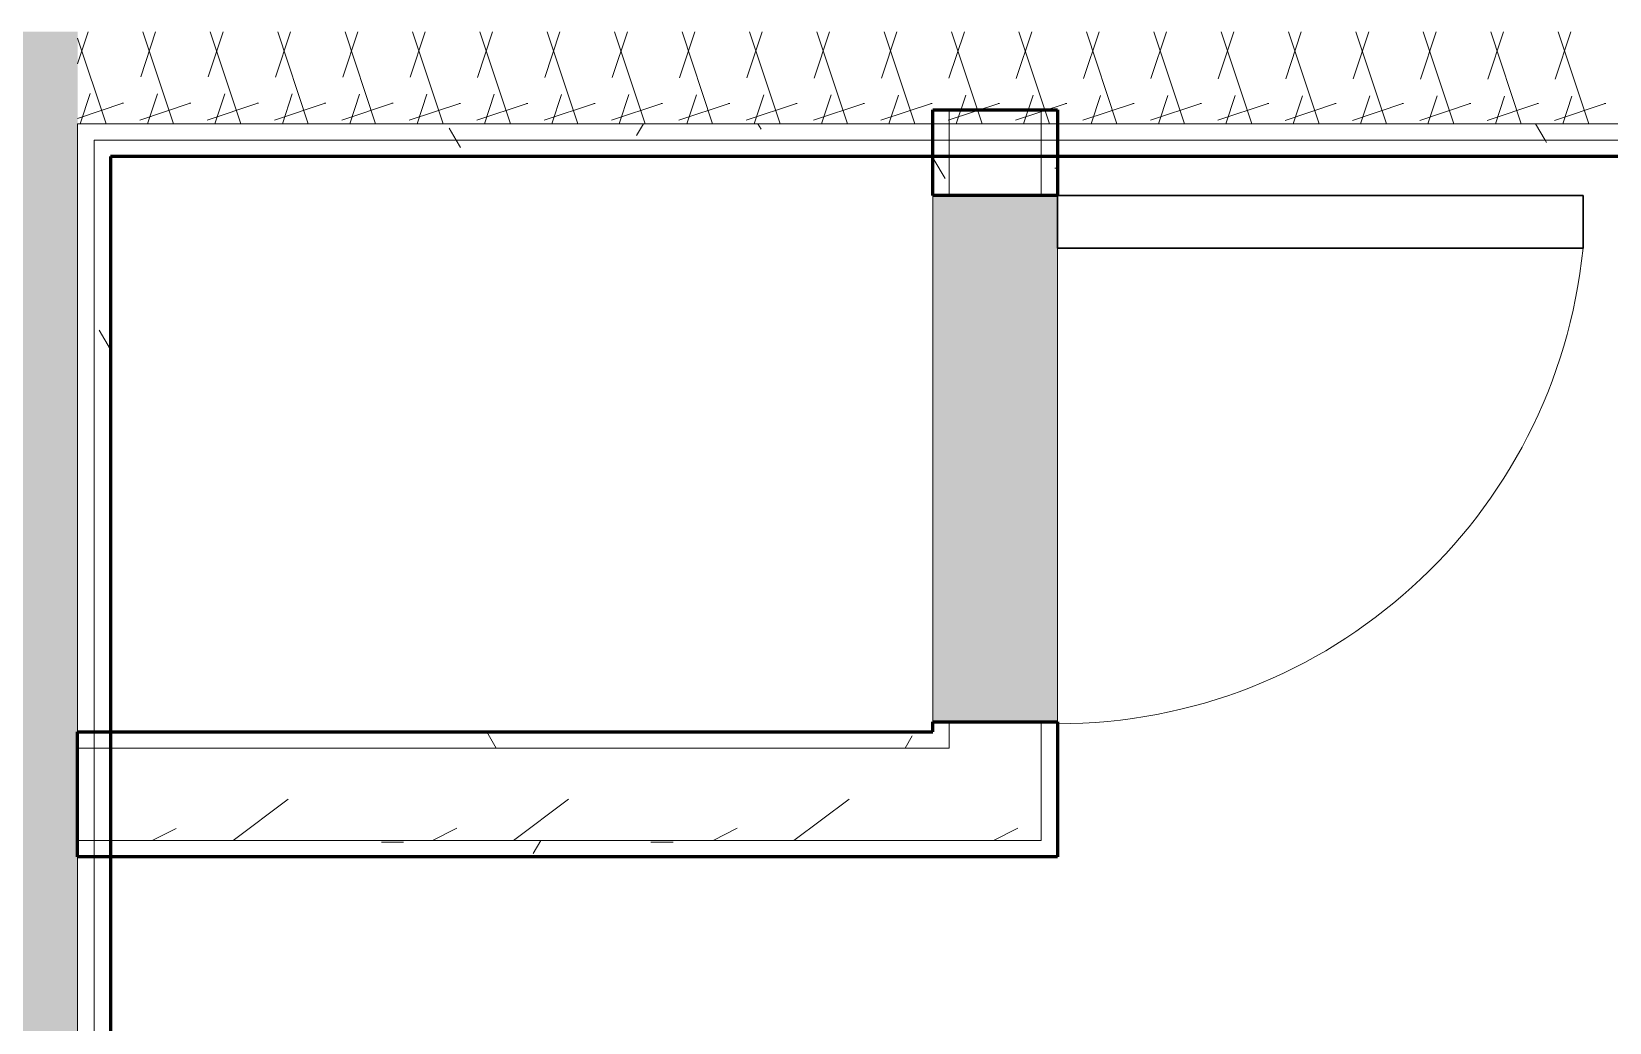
# Model space of a CAD drawing. Header units: inches. Extents: x -4061 to -1937, y 10959 to 12323.
# Drawn here: x -2916.3 to -2856.4, y 11610.4 to 11648.1 of the extents above; entities that cross this region are included whole.
import ezdxf

# ---------------------------------------------------------------- set-up
doc = ezdxf.new("R2010")
doc.units = ezdxf.units.IN
doc.header["$MEASUREMENT"] = 0
for name, color, linetype, lineweight in [('0-1', 7, 'Continuous', 5), ('0-2', 10, 'Continuous', 18), ('A-DOOR-1', 7, 'Continuous', 9), ('A-DOOR-2', 50, 'Continuous', 30), ('A-WALL', 113, 'Continuous', 18), ('A-WALL-1', 8, 'Continuous', 5), ('A-WALL-2', 250, 'Continuous', 60), ('A-WALL-3', 10, 'Continuous', 18), ('A-WALL-PATT-1', 7, 'Continuous', 9), ('A-WALL-PATT-2', 55, 'Continuous', 9), ('A-WALL-PATT-6', 111, 'Continuous', 9), ('I-WALL-2', 2, 'Continuous', 60)]:
    doc.layers.add(name, color=color, linetype=linetype, lineweight=lineweight)
pattern_1 = [(0, (0, 0), (20.48, 5.12), [0.845, -14.515, 0.845, -14.515, -81.92]), (0, (0, 0), (20.48, 5.12), [-30.72, 0.845, -29.875, 0.845, -14.515, -35.84]), (0, (0, 0), (20.48, 5.12), [-76.8, 0.845, -9.395, 0.845, -24.755]), (120, (7.68, 2.56), (-14.67405, 15.1762003), [0.845, -14.515, 0.845, -14.515, -81.92]), (120, (7.68, 2.56), (-14.67405, 15.1762003), [-30.72, 0.845, -29.875, 0.845, -14.515, -35.84]), (120, (7.68, 2.56), (-14.67405, 15.1762003), [-76.8, 0.845, -9.395, 0.845, -24.755]), (240, (10.24, 12.8), (-5.80595, -20.2962003), [0.845, -14.515, 0.845, -14.515, -81.92]), (240, (10.24, 12.8), (-5.80595, -20.2962003), [-30.72, 0.845, -29.875, 0.845, -14.515, -35.84]), (240, (10.24, 12.8), (-5.80595, -20.2962003), [-76.8, 0.845, -9.395, 0.845, -24.755])]
pattern_2 = [(216.87, (4.265, 10.662), (31.9871619, 21.32545714), [5.331, -47.981]), (206.565, (10.662, 7.464), (-10.662476, -10.6620098), [11.921, -11.921]), (198.435, (10.662, 2.132), (-21.32449365, -10.6625869), [6.744, -26.974])]
pattern_3 = [(161.57, (0.32, 0.32), (-2.560496185, -0.000537386), [0, -18.214, 2.022, 0]), (18.43, (-0.32, 0.32), (-2.560496185, 0.000537386), [0, -18.214, 2.022, 0]), (108.43, (0.32, 0.32), (1.27922091, -6.400876726), [6.07, -14.166]), (71.57, (-0.32, 0.32), (1.27922091, 6.400876726), [6.07, -14.166])]

# ---------------------------------------------------------------- blocks, each defined once
blk = doc.blocks.new('Single-Flush - CLOSET-1720256-ENLARGED RCP - 1ST FLOOR PLAN - EAST')
at = {"layer": 'A-DOOR-1'}
blk.add_arc((10, -2.375), 20.067, 180, 264.27994, dxfattribs=at)
at = {"layer": 'A-DOOR-2'}
for p, q in [((8, -2.375), (8, -22.342)), ((10, -2.375), (8, -2.375)), ((10, -2.375), (10, -22.342)), ((10, -22.342), (8, -22.342))]:
    blk.add_line(p, q, dxfattribs=at)
blk = doc.blocks.new('CTR - 1st Phase - Unit Layouts_rvt-1-ENLARGED RCP - 1ST FLOOR PLAN - EAST')
at = {"layer": 'A-WALL-1'}
blk.add_hatch(color=256, dxfattribs=at).paths.add_polyline_path([(-2881.449, 11621.854), (-2877.324, 11621.854), (-2877.324, 11641.854), (-2882.074, 11641.854), (-2882.074, 11621.854)], flags=0)
at = {"layer": 'A-WALL-PATT-1'}
h = blk.add_hatch(dxfattribs=at)
h.set_pattern_fill('FP_1', color=256, style=0, pattern_type=2)
h.set_pattern_definition(pattern_1)
h.paths.add_polyline_path([(-2881.449, 11621.479), (-2881.449, 11621.854), (-2882.074, 11621.854), (-2882.074, 11621.479)], flags=0)
h.paths.add_polyline_path([(-2881.449, 11641.854), (-2881.449, 11643.339), (-2882.074, 11643.339), (-2882.074, 11641.854)], flags=0)
h = blk.add_hatch(dxfattribs=at)
h.set_pattern_fill('FP_1', color=256, style=0, pattern_type=2)
h.set_pattern_definition(pattern_1)
h.paths.add_polyline_path([(-2877.949, 11617.354), (-2877.324, 11617.354), (-2877.324, 11621.854), (-2877.949, 11621.854), (-2877.949, 11620.854)], flags=0)
h.paths.add_polyline_path([(-2877.324, 11641.854), (-2877.324, 11643.339), (-2877.949, 11643.339), (-2877.949, 11641.854)], flags=0)
h = blk.add_hatch(dxfattribs=at)
h.set_pattern_fill('FP_1', color=256, style=0, pattern_type=2)
h.set_pattern_definition(pattern_1)
h.paths.add_polyline_path([(-2882.074, 11620.854), (-2881.449, 11620.854), (-2881.449, 11621.479), (-2913.324, 11621.479), (-2913.324, 11620.854)], flags=0)
h = blk.add_hatch(dxfattribs=at)
h.set_pattern_fill('FP_1', color=256, style=0, pattern_type=2)
h.set_pattern_definition(pattern_1)
h.paths.add_polyline_path([(-2877.949, 11616.729), (-2877.324, 11616.729), (-2877.324, 11617.354), (-2913.324, 11617.354), (-2913.324, 11616.729), (-2881.449, 11616.729)], flags=0)
at = {"layer": 'A-WALL-PATT-2'}
h = blk.add_hatch(dxfattribs=at)
h.set_pattern_fill('FP_2', color=256, style=0, pattern_type=2)
h.set_pattern_definition(pattern_2)
h.paths.add_polyline_path([(-2877.949, 11620.854), (-2877.949, 11621.854), (-2881.449, 11621.854), (-2881.449, 11620.854)], flags=0)
h.paths.add_polyline_path([(-2881.449, 11641.854), (-2877.949, 11641.854), (-2877.949, 11643.339), (-2881.449, 11643.339)], flags=0)
h = blk.add_hatch(dxfattribs=at)
h.set_pattern_fill('FP_2', color=256, style=0, pattern_type=2)
h.set_pattern_definition(pattern_2)
h.paths.add_polyline_path([(-2877.949, 11617.354), (-2877.949, 11620.854), (-2913.324, 11620.854), (-2913.324, 11617.354)], flags=0)
at = {"layer": 'A-WALL-2'}
for p, q in [((-2882.074, 11641.854), (-2882.074, 11645.114)), ((-2882.074, 11645.114), (-2877.324, 11645.114)), ((-2877.324, 11645.114), (-2877.324, 11641.854)), ((-2877.324, 11641.854), (-2882.074, 11641.854)), ((-2914.574, 11616.729), (-2914.574, 11621.479)), ((-2914.574, 11621.479), (-2882.074, 11621.479)), ((-2882.074, 11621.479), (-2882.074, 11621.854)), ((-2882.074, 11621.854), (-2877.324, 11621.854)), ((-2877.324, 11621.854), (-2877.324, 11621.479)), ((-2877.324, 11621.479), (-2877.324, 11617.354)), ((-2877.324, 11617.354), (-2877.324, 11616.729)), ((-2877.324, 11616.729), (-2914.574, 11616.729))]:
    blk.add_line(p, q, dxfattribs=at)
at = {"layer": 'A-WALL-3'}
for p, q in [((-2881.449, 11645.114), (-2881.449, 11641.854)), ((-2877.949, 11645.114), (-2877.949, 11641.854)), ((-2882.074, 11641.854), (-2882.074, 11621.854)), ((-2877.324, 11621.854), (-2877.324, 11641.854)), ((-2881.449, 11621.854), (-2881.449, 11621.479)), ((-2881.449, 11620.854), (-2881.449, 11621.479)), ((-2877.949, 11621.854), (-2877.949, 11621.479)), ((-2877.949, 11620.854), (-2877.949, 11621.479)), ((-2914.574, 11620.854), (-2881.449, 11620.854)), ((-2877.949, 11617.354), (-2877.949, 11620.854)), ((-2914.574, 11617.354), (-2877.949, 11617.354))]:
    blk.add_line(p, q, dxfattribs=at)
at = {"layer": '0-2', "rotation": 89.9999999999733}
blk.add_blockref('Single-Flush - CLOSET-1720256-ENLARGED RCP - 1ST FLOOR PLAN - EAST', (-2879.699, 11631.854), dxfattribs=at)

msp = doc.modelspace()

# ---------------------------------------------------------------- hatches: boundary and pattern name
at = {"layer": 'A-WALL-PATT-6'}
h = msp.add_hatch(dxfattribs=at)
h.set_pattern_fill('FP_17', color=256, style=0, pattern_type=2)
h.set_pattern_definition(pattern_3)
h.paths.add_polyline_path([(-2914.574, 11285.289), (-2914.574, 11648.089), (-2918.074, 11648.085), (-2918.074, 11285.289)], flags=0)
h = msp.add_hatch(dxfattribs=at)
h.set_pattern_fill('FP_17', color=256, style=0, pattern_type=2)
h.set_pattern_definition(pattern_3)
h.paths.add_polyline_path([(-2859.726, 11644.589), (-2783.674, 11644.589), (-2783.149, 11645.114), (-2780.174, 11645.114), (-2780.174, 11648.089), (-2914.574, 11648.073), (-2914.574, 11644.589), (-2890.385, 11644.589)], flags=0)
h = msp.add_hatch(dxfattribs=at)
h.set_pattern_fill('FP_1', color=256, style=0, pattern_type=2)
h.set_pattern_definition(pattern_1)
h.paths.add_polyline_path([(-2914.574, 11285.289), (-2913.949, 11285.289), (-2913.949, 11448.864), (-2914.574, 11448.864), (-2914.574, 11286.29)], flags=0)
h.paths.add_polyline_path([(-2914.574, 11452.364), (-2913.949, 11452.364), (-2913.949, 11644.589), (-2914.574, 11644.589), (-2914.574, 11455.413)], flags=0)
h = msp.add_hatch(dxfattribs=at)
h.set_pattern_fill('FP_1', color=256, style=0, pattern_type=2)
h.set_pattern_definition(pattern_1)
h.paths.add_polyline_path([(-2843.324, 11643.964), (-2843.324, 11643.989), (-2784.299, 11643.964), (-2784.299, 11644.589), (-2913.949, 11644.589), (-2913.949, 11643.964), (-2859.726, 11643.964)], flags=0)
h = msp.add_hatch(dxfattribs=at)
h.set_pattern_fill('FP_1', color=256, style=0, pattern_type=2)
h.set_pattern_definition(pattern_1)
h.paths.add_polyline_path([(-2913.949, 11285.289), (-2913.324, 11285.289), (-2913.324, 11448.864), (-2913.949, 11448.864), (-2913.949, 11286.29)], flags=0)
h.paths.add_polyline_path([(-2913.657, 11452.364), (-2913.324, 11452.364), (-2913.324, 11643.964), (-2913.949, 11643.964), (-2913.949, 11452.364)], flags=0)
h = msp.add_hatch(dxfattribs=at)
h.set_pattern_fill('FP_1', color=256, style=0, pattern_type=2)
h.set_pattern_definition(pattern_1)
h.paths.add_polyline_path([(-2784.924, 11643.339), (-2784.299, 11643.964), (-2784.924, 11643.964)], flags=0)
h.paths.add_polyline_path([(-2905.714, 11643.339), (-2843.324, 11643.339), (-2843.324, 11643.964), (-2913.324, 11643.964), (-2913.324, 11643.339)], flags=0)

# ---------------------------------------------------------------- linework, layer by layer
at = {"layer": 'A-WALL'}
for p, q in [((-2914.574, 11285.289), (-2914.574, 11644.589)), ((-2783.674, 11644.589), (-2914.574, 11644.589)), ((-2913.949, 11285.289), (-2913.949, 11643.964)), ((-2843.324, 11643.964), (-2913.949, 11643.964))]:
    msp.add_line(p, q, dxfattribs=at)
at = {"layer": 'I-WALL-2'}
for p, q in [((-2913.324, 11643.339), (-2913.324, 11411.239)), ((-2843.324, 11643.339), (-2913.324, 11643.339))]:
    msp.add_line(p, q, dxfattribs=at)

# ---------------------------------------------------------------- block references
at = {"layer": '0-1'}
msp.add_blockref('CTR - 1st Phase - Unit Layouts_rvt-1-ENLARGED RCP - 1ST FLOOR PLAN - EAST', (0, 0), dxfattribs=at)

doc.saveas('drawing.dxf')
